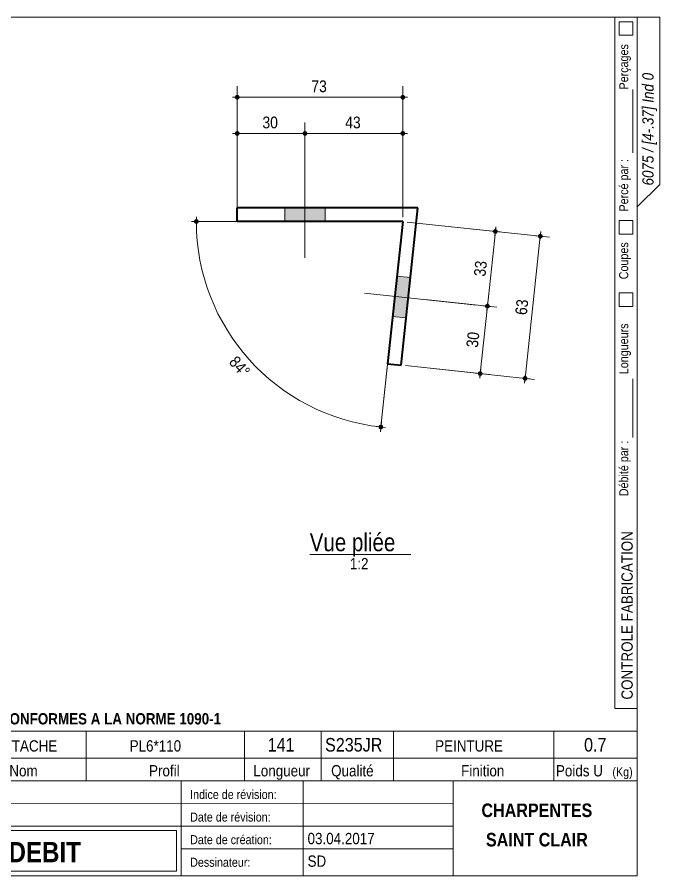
# Model space of a CAD drawing. Header units: millimetres. Extents: x 2 to 287, y 5 to 195.
# Drawn here: x 144.7 to 287, y 5 to 195 of the extents above; entities that cross this region are included whole.
import ezdxf

# ---------------------------------------------------------------- set-up
doc = ezdxf.new("R2010")
doc.units = ezdxf.units.MM
for name, color, linetype, lineweight in [('Autre type objet', 1, 'Continuous', 0), ('Boulon', 7, 'Continuous', 0), ('Cotation', 7, 'Continuous', 0), ('Feuille dessin', 5, 'Continuous', 0), ('Piece', 2, 'Continuous', 0)]:
    doc.layers.add(name, color=color, linetype=linetype, lineweight=lineweight)
doc.styles.add('ARIAL', font='ARIAL.TTF')
doc.styles.add('ARIAL_BOLD', font='ARIALBD.TTF')
doc.styles.add('ARIAL_ITALIC', font='ARIALI.TTF')
doc.styles.add('COMIC_SANS_MS', font='COMIC.TTF')

# ---------------------------------------------------------------- blocks, each defined once
blk = doc.blocks.new('*A4')
at = {"layer": 'Boulon'}
blk.add_hatch(color=256, dxfattribs=at).paths.add_polyline_path([(228.8, 137.71), (231.78, 137.39), (230.83, 128.44), (227.84, 128.76)], flags=17)
blk.add_hatch(color=256, dxfattribs=at).paths.add_polyline_path([(228.8, 137.71), (231.78, 137.39), (230.83, 128.44), (227.84, 128.76)], flags=17)
at = {"layer": 'Boulon', "linetype": 'Continuous', "lineweight": 0}
for p, q in [((231.78, 137.39), (228.8, 137.71)), ((231.78, 137.39), (228.8, 137.71)), ((221.58, 133.96), (246.44, 131.3)), ((221.58, 133.96), (246.44, 131.3)), ((230.83, 128.44), (227.84, 128.76)), ((230.83, 128.44), (227.84, 128.76))]:
    blk.add_line(p, q, dxfattribs=at)
blk = doc.blocks.new('*A5')
at = {"layer": 'Boulon'}
blk.add_hatch(color=256, dxfattribs=at).paths.add_polyline_path([(203.93, 149.78), (203.93, 152.78), (212.93, 152.78), (212.93, 149.78)], flags=17)
blk.add_hatch(color=256, dxfattribs=at).paths.add_polyline_path([(203.93, 149.78), (203.93, 152.78), (212.93, 152.78), (212.93, 149.78)], flags=17)
at = {"layer": 'Boulon', "linetype": 'Continuous', "lineweight": 0}
for p, q in [((208.43, 141.78), (208.43, 169.28)), ((208.43, 141.78), (208.43, 169.28)), ((203.93, 152.78), (203.93, 149.78)), ((203.93, 152.78), (203.93, 149.78)), ((212.93, 152.78), (212.93, 149.78)), ((212.93, 152.78), (212.93, 149.78))]:
    blk.add_line(p, q, dxfattribs=at)
blk = doc.blocks.new('*A6')
at = {"layer": 'Piece', "color": 2, "linetype": 'Continuous', "lineweight": 40}
for p, q in [((233.425873, 152.779749), (193.42621, 152.779749)), ((193.42621, 149.779749), (193.42621, 152.779749)), ((229.709372, 118.004375), (233.425873, 152.779749)), ((230.088174, 149.779749), (193.42621, 149.779749)), ((230.088174, 149.779749), (226.726359, 118.323174)), ((226.726359, 118.323174), (229.709372, 118.004375))]:
    blk.add_line(p, q, dxfattribs=at)
blk = doc.blocks.new('*A12')
at = {"layer": 'Feuille dessin', "linetype": 'Continuous', "lineweight": 0}
for p, q in [((282, 195), (5, 195)), ((5, 195), (5, 5)), ((282, 5), (282, 195)), ((5, 5), (282, 5))]:
    blk.add_line(p, q, dxfattribs=at)
at = {"layer": 'Feuille dessin', "style": 'ARIAL', "width": 0.85}
blk.add_text('Tekla Structures', height=2, rotation=90, dxfattribs=at).set_placement((4.5, 5.5))
blk = doc.blocks.new('*A14')
at = {"layer": 'Autre type objet', "linetype": 'Continuous', "lineweight": 0}
for p, q in [((277, 42), (277, 195)), ((277, 195), (287, 195)), ((278, 194), (278, 191)), ((281, 194), (278, 194)), ((281, 191), (281, 194)), ((282, 42), (282, 195)), ((287, 195), (287, 158)), ((278, 191), (281, 191)), ((281, 165), (281, 179)), ((287, 158), (282, 153)), ((278, 150), (278, 147)), ((281, 150), (278, 150)), ((281, 147), (281, 150)), ((278, 147), (281, 147)), ((278, 134), (278, 131)), ((281, 134), (278, 134)), ((281, 131), (281, 134)), ((278, 131), (281, 131)), ((281, 102), (281, 115)), ((277, 42), (282, 42))]:
    blk.add_line(p, q, dxfattribs=at)
at = {"layer": 'Autre type objet', "width": 0.85}
for s, height, style, p in [('Perçages', 2, 'ARIAL', (280, 179)), ('6075 / [4-.37] Ind 0', 2.5, 'ARIAL_ITALIC', (285.619109, 157.760245)), ('Percé par :', 2, 'ARIAL', (280, 152)), ('Coupes', 2, 'ARIAL', (280, 137)), ('Longueurs', 2, 'ARIAL', (280, 116)), ('Débité par :', 2, 'ARIAL', (280, 89)), ('CONTROLE FABRICATION', 2.5, 'ARIAL', (281, 44))]:
    blk.add_text(s, height=height, rotation=90, dxfattribs=dict(at, style=style)).set_placement(p)
blk = doc.blocks.new('*A15')
at = {"layer": 'Autre type objet', "linetype": 'Continuous', "lineweight": 0}
for p, q in [((92, 37), (282, 37)), ((92, 37), (92, 31)), ((92.51953, 36.5), (113.5, 36.5)), ((92.51953, 31.394341), (92.51953, 36.5)), ((113.5, 36.5), (113.5, 31.394341)), ((114.5, 31), (114.5, 37)), ((134.5, 31), (134.5, 37)), ((160, 31), (160, 37)), ((195, 31), (195, 37)), ((212, 31), (212, 37)), ((228, 31), (228, 37)), ((263.5, 31), (263.5, 37)), ((282, 31), (282, 37)), ((92, 31), (282, 31)), ((92, 31), (92, 5)), ((113.5, 31.394341), (92.51953, 31.394341)), ((114.5, 16), (114.5, 31)), ((134.5, 26), (134.5, 31)), ((160, 26), (160, 31)), ((195, 26), (195, 31)), ((212, 26), (212, 31)), ((228, 26), (228, 31)), ((263.5, 26), (263.5, 31)), ((282, 5), (282, 31)), ((92, 26), (282, 26)), ((181, 26), (181, 5)), ((208, 26), (208, 5)), ((241.262466, 5), (241.262466, 26)), ((92, 21), (241.327069, 20.935451)), ((92, 16), (181, 16)), ((181, 16), (241.297815, 16.021151)), ((93, 15), (180, 15)), ((93, 6), (93, 15)), ((180, 15), (180, 6)), ((181, 11), (241.217807, 10.969512)), ((180, 6), (93, 6)), ((92, 5), (282, 5))]:
    blk.add_line(p, q, dxfattribs=at)
at = {"layer": 'Autre type objet', "width": 0.85}
for s, height, style, p in [('TOLERANCES ESSENTIELLES CONFORMES A LA NORME 1090-1', 2.5, 'ARIAL_BOLD', (96.5, 38.5)), ('4-37', 3, 'ARIAL_BOLD', (98.285724, 32.540141)), ('2', 3, 'ARIAL', (120.389893, 32.5)), ('ATTACHE', 2.5, 'ARIAL', (139.718018, 32.5)), ('PL6*110', 2.5, 'ARIAL', (169.61084, 32.5)), ('141', 3, 'ARIAL', (200.165771, 32.5)), ('S235JR', 3, 'ARIAL', (212.880127, 32.5)), ('PEINTURE', 2.5, 'ARIAL', (237.24646, 32.5)), ('0.7', 3, 'ARIAL', (270.222412, 32.5)), ('Repère', 2.5, 'ARIAL', (96.112978, 27)), ('Qté', 2.5, 'ARIAL', (119, 27)), ('Nom', 2.5, 'ARIAL', (142.961426, 27)), ('Profil', 2.5, 'ARIAL', (173.903564, 27)), ('Longueur', 2.5, 'ARIAL', (197, 27)), ('Qualité', 2.5, 'ARIAL', (214.218018, 27)), ('Finition', 2.5, 'ARIAL', (243, 27)), ('Poids U', 2.5, 'ARIAL', (264, 27)), ('(Kg)', 2, 'ARIAL', (276.5, 27)), ('6075', 3.5, 'ARIAL', (115.5, 22)), ('N° Affaire:', 2, 'ARIAL', (93.640566, 22)), ('Indice de révision:', 2, 'ARIAL', (183, 22)), ('CHARPENTES', 3, 'ARIAL_BOLD', (247.5, 18)), ('Nom Affaire:', 2, 'ARIAL', (93.640566, 17.5)), ('GHD Bât N', 3.5, 'ARIAL', (115.5, 17)), ('Date de révision:', 2, 'ARIAL', (183, 17)), ('Date de création:', 2, 'ARIAL', (183, 12)), ('03.04.2017', 2.5, 'ARIAL', (209, 12)), ('SAINT CLAIR', 3, 'ARIAL_BOLD', (248.5, 11.5)), ('CROQUIS   DE  DEBIT', 4.5, 'ARIAL_BOLD', (103, 8)), ('SD', 2.5, 'ARIAL', (209, 7)), ('Dessinateur:', 2, 'ARIAL', (183, 7))]:
    blk.add_text(s, height=height, dxfattribs=dict(at, style=style)).set_placement(p)
blk = doc.blocks.new('*A29')
at = {"layer": 'Cotation'}
for points in [[(184.34, 149.26), (184.32, 149.26), (184.29, 149.27), (184.27, 149.27), (184.24, 149.28), (184.22, 149.28), (184.19, 149.29), (184.17, 149.3), (184.15, 149.31), (184.12, 149.32), (184.1, 149.33), (184.08, 149.35), (184.06, 149.36), (184.04, 149.38), (184.02, 149.39), (184, 149.41), (183.98, 149.43), (183.97, 149.45), (183.95, 149.47), (183.94, 149.49), (183.92, 149.51), (183.91, 149.53), (183.9, 149.56), (183.89, 149.58), (183.88, 149.6), (183.87, 149.63), (183.86, 149.65), (183.86, 149.68), (183.85, 149.7), (183.85, 149.73), (183.85, 149.75), (183.85, 149.78), (183.85, 149.81), (183.85, 149.83), (183.85, 149.86), (183.86, 149.88), (183.86, 149.91), (183.87, 149.93), (183.88, 149.95), (183.89, 149.98), (183.9, 150), (183.91, 150.02), (183.92, 150.05), (183.94, 150.07), (183.95, 150.09), (183.97, 150.11), (183.98, 150.13), (184, 150.15), (184.02, 150.17), (184.04, 150.18), (184.06, 150.2), (184.08, 150.21), (184.1, 150.23), (184.12, 150.24), (184.15, 150.25), (184.17, 150.26), (184.19, 150.27), (184.22, 150.28), (184.24, 150.28), (184.27, 150.29), (184.29, 150.29), (184.32, 150.3), (184.34, 150.3), (184.37, 150.3), (184.39, 150.3), (184.42, 150.3), (184.44, 150.29), (184.47, 150.29), (184.49, 150.28), (184.52, 150.28), (184.54, 150.27), (184.57, 150.26), (184.59, 150.25), (184.61, 150.24), (184.64, 150.23), (184.66, 150.21), (184.68, 150.2), (184.7, 150.18), (184.72, 150.17), (184.74, 150.15), (184.75, 150.13), (184.77, 150.11), (184.79, 150.09), (184.8, 150.07), (184.81, 150.05), (184.83, 150.02), (184.84, 150), (184.85, 149.98), (184.86, 149.95), (184.87, 149.93), (184.87, 149.91), (184.88, 149.88), (184.88, 149.86), (184.89, 149.83), (184.89, 149.81), (184.89, 149.78), (184.89, 149.75), (184.89, 149.73), (184.88, 149.7), (184.88, 149.68), (184.87, 149.65), (184.87, 149.63), (184.86, 149.6), (184.85, 149.58), (184.84, 149.56), (184.83, 149.53), (184.81, 149.51), (184.8, 149.49), (184.79, 149.47), (184.77, 149.45), (184.75, 149.43), (184.74, 149.41), (184.72, 149.39), (184.7, 149.38), (184.68, 149.36), (184.66, 149.35), (184.64, 149.33), (184.61, 149.32), (184.59, 149.31), (184.57, 149.3), (184.54, 149.29), (184.52, 149.28), (184.49, 149.28), (184.47, 149.27), (184.44, 149.27), (184.42, 149.26), (184.39, 149.26), (184.37, 149.26)], [(225.2, 103.8), (225.18, 103.8), (225.15, 103.8), (225.13, 103.81), (225.1, 103.81), (225.08, 103.82), (225.05, 103.83), (225.03, 103.84), (225.01, 103.85), (224.98, 103.86), (224.96, 103.87), (224.94, 103.89), (224.92, 103.9), (224.9, 103.92), (224.88, 103.93), (224.86, 103.95), (224.84, 103.97), (224.83, 103.99), (224.81, 104.01), (224.8, 104.03), (224.78, 104.05), (224.77, 104.07), (224.76, 104.1), (224.75, 104.12), (224.74, 104.14), (224.73, 104.17), (224.73, 104.19), (224.72, 104.22), (224.72, 104.24), (224.71, 104.27), (224.71, 104.29), (224.71, 104.32), (224.71, 104.34), (224.71, 104.37), (224.72, 104.4), (224.72, 104.42), (224.73, 104.45), (224.73, 104.47), (224.74, 104.49), (224.75, 104.52), (224.76, 104.54), (224.77, 104.56), (224.78, 104.59), (224.8, 104.61), (224.81, 104.63), (224.83, 104.65), (224.84, 104.67), (224.86, 104.69), (224.88, 104.7), (224.9, 104.72), (224.92, 104.74), (224.94, 104.75), (224.96, 104.77), (224.98, 104.78), (225.01, 104.79), (225.03, 104.8), (225.05, 104.81), (225.08, 104.82), (225.1, 104.82), (225.13, 104.83), (225.15, 104.83), (225.18, 104.84), (225.2, 104.84), (225.23, 104.84), (225.26, 104.84), (225.28, 104.84), (225.31, 104.83), (225.33, 104.83), (225.36, 104.82), (225.38, 104.82), (225.4, 104.81), (225.43, 104.8), (225.45, 104.79), (225.47, 104.78), (225.5, 104.77), (225.52, 104.75), (225.54, 104.74), (225.56, 104.72), (225.58, 104.7), (225.6, 104.69), (225.62, 104.67), (225.63, 104.65), (225.65, 104.63), (225.66, 104.61), (225.68, 104.59), (225.69, 104.56), (225.7, 104.54), (225.71, 104.52), (225.72, 104.49), (225.73, 104.47), (225.73, 104.45), (225.74, 104.42), (225.74, 104.4), (225.75, 104.37), (225.75, 104.34), (225.75, 104.32), (225.75, 104.29), (225.75, 104.27), (225.74, 104.24), (225.74, 104.22), (225.73, 104.19), (225.73, 104.17), (225.72, 104.14), (225.71, 104.12), (225.7, 104.1), (225.69, 104.07), (225.68, 104.05), (225.66, 104.03), (225.65, 104.01), (225.63, 103.99), (225.62, 103.97), (225.6, 103.95), (225.58, 103.93), (225.56, 103.92), (225.54, 103.9), (225.52, 103.89), (225.5, 103.87), (225.47, 103.86), (225.45, 103.85), (225.43, 103.84), (225.4, 103.83), (225.38, 103.82), (225.36, 103.81), (225.33, 103.81), (225.31, 103.8), (225.28, 103.8), (225.26, 103.8), (225.23, 103.8)]]:
    blk.add_hatch(color=256, dxfattribs=at).paths.add_polyline_path(points, flags=17)
at = {"layer": 'Cotation', "linetype": 'Continuous', "lineweight": 0}
for p, q in [((184.37, 150.82), (184.37, 148.74)), ((183.33, 149.78), (185.41, 149.78)), ((184.37, 149.78), (230.09, 149.78)), ((225.23, 104.32), (230.09, 149.78)), ((229.98, 148.79), (225.23, 104.32)), ((225.12, 103.28), (225.34, 105.35)), ((224.2, 104.43), (226.26, 104.21))]:
    blk.add_line(p, q, dxfattribs=at)
blk.add_arc((230.09, 149.78), 45.72, 180, 263.8999, dxfattribs=at)
at = {"layer": 'Cotation'}
for p in [(184.37, 149.78), (225.23, 104.32)]:
    blk.add_point(p, dxfattribs=at)
at = {"layer": 'Cotation', "style": 'ARIAL', "width": 0.85}
blk.add_text('84°', height=2.6, rotation=-48.0482, dxfattribs=at).set_placement((191.43, 118.56))
blk = doc.blocks.new('*A30')
at = {"layer": 'Cotation'}
for points in [[(260.5, 146.01), (260.48, 146.01), (260.45, 146.01), (260.43, 146.02), (260.4, 146.02), (260.38, 146.03), (260.35, 146.04), (260.33, 146.05), (260.31, 146.06), (260.28, 146.07), (260.26, 146.08), (260.24, 146.09), (260.22, 146.11), (260.2, 146.12), (260.18, 146.14), (260.16, 146.16), (260.14, 146.18), (260.13, 146.2), (260.11, 146.22), (260.1, 146.24), (260.08, 146.26), (260.07, 146.28), (260.06, 146.3), (260.05, 146.33), (260.04, 146.35), (260.03, 146.38), (260.02, 146.4), (260.02, 146.43), (260.01, 146.45), (260.01, 146.48), (260.01, 146.5), (260.01, 146.53), (260.01, 146.55), (260.01, 146.58), (260.01, 146.6), (260.02, 146.63), (260.02, 146.65), (260.03, 146.68), (260.04, 146.7), (260.05, 146.73), (260.06, 146.75), (260.07, 146.77), (260.08, 146.79), (260.1, 146.82), (260.11, 146.84), (260.13, 146.86), (260.14, 146.88), (260.16, 146.89), (260.18, 146.91), (260.2, 146.93), (260.22, 146.94), (260.24, 146.96), (260.26, 146.97), (260.28, 146.99), (260.31, 147), (260.33, 147.01), (260.35, 147.02), (260.38, 147.02), (260.4, 147.03), (260.43, 147.04), (260.45, 147.04), (260.48, 147.04), (260.5, 147.05), (260.53, 147.05), (260.55, 147.05), (260.58, 147.04), (260.6, 147.04), (260.63, 147.04), (260.65, 147.03), (260.68, 147.02), (260.7, 147.02), (260.73, 147.01), (260.75, 147), (260.77, 146.99), (260.8, 146.97), (260.82, 146.96), (260.84, 146.94), (260.86, 146.93), (260.88, 146.91), (260.9, 146.89), (260.91, 146.88), (260.93, 146.86), (260.95, 146.84), (260.96, 146.82), (260.97, 146.79), (260.99, 146.77), (261, 146.75), (261.01, 146.73), (261.02, 146.7), (261.03, 146.68), (261.03, 146.65), (261.04, 146.63), (261.04, 146.6), (261.05, 146.58), (261.05, 146.55), (261.05, 146.53), (261.05, 146.5), (261.05, 146.48), (261.04, 146.45), (261.04, 146.43), (261.03, 146.4), (261.03, 146.38), (261.02, 146.35), (261.01, 146.33), (261, 146.3), (260.99, 146.28), (260.97, 146.26), (260.96, 146.24), (260.95, 146.22), (260.93, 146.2), (260.91, 146.18), (260.9, 146.16), (260.88, 146.14), (260.86, 146.12), (260.84, 146.11), (260.82, 146.09), (260.8, 146.08), (260.77, 146.07), (260.75, 146.06), (260.73, 146.05), (260.7, 146.04), (260.68, 146.03), (260.65, 146.02), (260.63, 146.02), (260.6, 146.01), (260.58, 146.01), (260.55, 146.01), (260.53, 146.01)], [(257.14, 114.55), (257.12, 114.55), (257.09, 114.56), (257.07, 114.56), (257.04, 114.57), (257.02, 114.57), (256.99, 114.58), (256.97, 114.59), (256.94, 114.6), (256.92, 114.61), (256.9, 114.62), (256.88, 114.64), (256.86, 114.65), (256.84, 114.67), (256.82, 114.68), (256.8, 114.7), (256.78, 114.72), (256.76, 114.74), (256.75, 114.76), (256.73, 114.78), (256.72, 114.8), (256.71, 114.82), (256.7, 114.85), (256.69, 114.87), (256.68, 114.89), (256.67, 114.92), (256.66, 114.94), (256.66, 114.97), (256.65, 114.99), (256.65, 115.02), (256.65, 115.04), (256.65, 115.07), (256.65, 115.1), (256.65, 115.12), (256.65, 115.15), (256.66, 115.17), (256.66, 115.2), (256.67, 115.22), (256.68, 115.25), (256.69, 115.27), (256.7, 115.29), (256.71, 115.32), (256.72, 115.34), (256.73, 115.36), (256.75, 115.38), (256.76, 115.4), (256.78, 115.42), (256.8, 115.44), (256.82, 115.46), (256.84, 115.47), (256.86, 115.49), (256.88, 115.5), (256.9, 115.52), (256.92, 115.53), (256.94, 115.54), (256.97, 115.55), (256.99, 115.56), (257.02, 115.57), (257.04, 115.57), (257.07, 115.58), (257.09, 115.58), (257.12, 115.59), (257.14, 115.59), (257.17, 115.59), (257.19, 115.59), (257.22, 115.59), (257.24, 115.58), (257.27, 115.58), (257.29, 115.57), (257.32, 115.57), (257.34, 115.56), (257.37, 115.55), (257.39, 115.54), (257.41, 115.53), (257.43, 115.52), (257.46, 115.5), (257.48, 115.49), (257.5, 115.47), (257.52, 115.46), (257.53, 115.44), (257.55, 115.42), (257.57, 115.4), (257.58, 115.38), (257.6, 115.36), (257.61, 115.34), (257.63, 115.32), (257.64, 115.29), (257.65, 115.27), (257.66, 115.25), (257.66, 115.22), (257.67, 115.2), (257.68, 115.17), (257.68, 115.15), (257.68, 115.12), (257.69, 115.1), (257.69, 115.07), (257.69, 115.04), (257.68, 115.02), (257.68, 114.99), (257.68, 114.97), (257.67, 114.94), (257.66, 114.92), (257.66, 114.89), (257.65, 114.87), (257.64, 114.85), (257.63, 114.82), (257.61, 114.8), (257.6, 114.78), (257.58, 114.76), (257.57, 114.74), (257.55, 114.72), (257.53, 114.7), (257.52, 114.68), (257.5, 114.67), (257.48, 114.65), (257.46, 114.64), (257.43, 114.62), (257.41, 114.61), (257.39, 114.6), (257.37, 114.59), (257.34, 114.58), (257.32, 114.57), (257.29, 114.57), (257.27, 114.56), (257.24, 114.56), (257.22, 114.55), (257.19, 114.55), (257.17, 114.55)]]:
    blk.add_hatch(color=256, dxfattribs=at).paths.add_polyline_path(points, flags=17)
at = {"layer": 'Cotation', "linetype": 'Continuous', "lineweight": 0}
for p, q in [((231.08, 149.67), (262.6, 146.31)), ((257.17, 115.07), (260.53, 146.53)), ((259.49, 146.64), (261.56, 146.42)), ((260.64, 147.56), (260.42, 145.49)), ((260.53, 146.53), (260.64, 147.56)), ((230.7, 117.9), (259.24, 114.85)), ((257.28, 116.1), (257.06, 114.04)), ((256.13, 115.18), (258.2, 114.96)), ((257.17, 115.07), (257.06, 114.04))]:
    blk.add_line(p, q, dxfattribs=at)
at = {"layer": 'Cotation'}
for p in [(260.53, 146.53), (257.17, 115.07)]:
    blk.add_point(p, dxfattribs=at)
at = {"layer": 'Cotation', "style": 'ARIAL', "width": 0.85}
blk.add_text('63', height=2.6, rotation=83.8982, dxfattribs=at).set_placement((257.53, 129))
blk = doc.blocks.new('*A31')
at = {"layer": 'Cotation'}
for points in [[(248.79, 130.53), (248.77, 130.53), (248.74, 130.53), (248.72, 130.54), (248.69, 130.54), (248.67, 130.55), (248.64, 130.56), (248.62, 130.57), (248.6, 130.58), (248.57, 130.59), (248.55, 130.6), (248.53, 130.62), (248.51, 130.63), (248.49, 130.65), (248.47, 130.66), (248.45, 130.68), (248.43, 130.7), (248.42, 130.72), (248.4, 130.74), (248.39, 130.76), (248.37, 130.78), (248.36, 130.8), (248.35, 130.83), (248.34, 130.85), (248.33, 130.87), (248.32, 130.9), (248.31, 130.92), (248.31, 130.95), (248.3, 130.97), (248.3, 131), (248.3, 131.02), (248.3, 131.05), (248.3, 131.07), (248.3, 131.1), (248.3, 131.12), (248.31, 131.15), (248.31, 131.17), (248.32, 131.2), (248.33, 131.22), (248.34, 131.25), (248.35, 131.27), (248.36, 131.29), (248.37, 131.32), (248.39, 131.34), (248.4, 131.36), (248.42, 131.38), (248.43, 131.4), (248.45, 131.42), (248.47, 131.43), (248.49, 131.45), (248.51, 131.47), (248.53, 131.48), (248.55, 131.49), (248.57, 131.51), (248.6, 131.52), (248.62, 131.53), (248.64, 131.54), (248.67, 131.55), (248.69, 131.55), (248.72, 131.56), (248.74, 131.56), (248.77, 131.57), (248.79, 131.57), (248.82, 131.57), (248.84, 131.57), (248.87, 131.57), (248.89, 131.56), (248.92, 131.56), (248.94, 131.55), (248.97, 131.55), (248.99, 131.54), (249.02, 131.53), (249.04, 131.52), (249.06, 131.51), (249.08, 131.49), (249.11, 131.48), (249.13, 131.47), (249.15, 131.45), (249.17, 131.43), (249.19, 131.42), (249.2, 131.4), (249.22, 131.38), (249.24, 131.36), (249.25, 131.34), (249.26, 131.32), (249.28, 131.29), (249.29, 131.27), (249.3, 131.25), (249.31, 131.22), (249.32, 131.2), (249.32, 131.17), (249.33, 131.15), (249.33, 131.12), (249.33, 131.1), (249.34, 131.07), (249.34, 131.05), (249.34, 131.02), (249.33, 131), (249.33, 130.97), (249.33, 130.95), (249.32, 130.92), (249.32, 130.9), (249.31, 130.87), (249.3, 130.85), (249.29, 130.83), (249.28, 130.8), (249.26, 130.78), (249.25, 130.76), (249.24, 130.74), (249.22, 130.72), (249.2, 130.7), (249.19, 130.68), (249.17, 130.66), (249.15, 130.65), (249.13, 130.63), (249.11, 130.62), (249.08, 130.6), (249.06, 130.59), (249.04, 130.58), (249.02, 130.57), (248.99, 130.56), (248.97, 130.55), (248.94, 130.54), (248.92, 130.54), (248.89, 130.53), (248.87, 130.53), (248.84, 130.53), (248.82, 130.53)], [(247.2, 115.61), (247.17, 115.62), (247.15, 115.62), (247.12, 115.62), (247.1, 115.63), (247.07, 115.64), (247.05, 115.64), (247.02, 115.65), (247, 115.66), (246.98, 115.67), (246.96, 115.69), (246.93, 115.7), (246.91, 115.71), (246.89, 115.73), (246.87, 115.75), (246.86, 115.76), (246.84, 115.78), (246.82, 115.8), (246.81, 115.82), (246.79, 115.84), (246.78, 115.87), (246.76, 115.89), (246.75, 115.91), (246.74, 115.93), (246.73, 115.96), (246.73, 115.98), (246.72, 116.01), (246.71, 116.03), (246.71, 116.06), (246.71, 116.08), (246.7, 116.11), (246.7, 116.13), (246.7, 116.16), (246.71, 116.18), (246.71, 116.21), (246.71, 116.23), (246.72, 116.26), (246.73, 116.28), (246.73, 116.31), (246.74, 116.33), (246.75, 116.35), (246.76, 116.38), (246.78, 116.4), (246.79, 116.42), (246.81, 116.44), (246.82, 116.46), (246.84, 116.48), (246.86, 116.5), (246.87, 116.52), (246.89, 116.53), (246.91, 116.55), (246.93, 116.56), (246.96, 116.58), (246.98, 116.59), (247, 116.6), (247.02, 116.61), (247.05, 116.62), (247.07, 116.63), (247.1, 116.64), (247.12, 116.64), (247.15, 116.65), (247.17, 116.65), (247.2, 116.65), (247.22, 116.65), (247.25, 116.65), (247.27, 116.65), (247.3, 116.65), (247.32, 116.64), (247.35, 116.64), (247.37, 116.63), (247.4, 116.62), (247.42, 116.61), (247.45, 116.6), (247.47, 116.59), (247.49, 116.58), (247.51, 116.56), (247.53, 116.55), (247.55, 116.53), (247.57, 116.52), (247.59, 116.5), (247.61, 116.48), (247.63, 116.46), (247.64, 116.44), (247.66, 116.42), (247.67, 116.4), (247.68, 116.38), (247.69, 116.35), (247.7, 116.33), (247.71, 116.31), (247.72, 116.28), (247.73, 116.26), (247.73, 116.23), (247.74, 116.21), (247.74, 116.18), (247.74, 116.16), (247.74, 116.13), (247.74, 116.11), (247.74, 116.08), (247.74, 116.06), (247.73, 116.03), (247.73, 116.01), (247.72, 115.98), (247.71, 115.96), (247.7, 115.93), (247.69, 115.91), (247.68, 115.89), (247.67, 115.87), (247.66, 115.84), (247.64, 115.82), (247.63, 115.8), (247.61, 115.78), (247.59, 115.76), (247.57, 115.75), (247.55, 115.73), (247.53, 115.71), (247.51, 115.7), (247.49, 115.69), (247.47, 115.67), (247.45, 115.66), (247.42, 115.65), (247.4, 115.64), (247.37, 115.64), (247.35, 115.63), (247.32, 115.62), (247.3, 115.62), (247.27, 115.62), (247.25, 115.61), (247.22, 115.61)]]:
    blk.add_hatch(color=256, dxfattribs=at).paths.add_polyline_path(points, flags=17)
at = {"layer": 'Cotation', "linetype": 'Continuous', "lineweight": 0}
for p, q in [((235.01, 132.52), (250.89, 130.83)), ((247.78, 131.16), (249.85, 130.94)), ((248.93, 132.08), (248.71, 130.01)), ((248.82, 131.05), (248.93, 132.08)), ((247.22, 116.13), (248.82, 131.05)), ((230.7, 117.9), (249.29, 115.91)), ((246.19, 116.24), (248.26, 116.02)), ((247.33, 117.17), (247.11, 115.1)), ((247.22, 116.13), (247.11, 115.1))]:
    blk.add_line(p, q, dxfattribs=at)
at = {"layer": 'Cotation'}
for p in [(248.82, 131.05), (247.22, 116.13)]:
    blk.add_point(p, dxfattribs=at)
at = {"layer": 'Cotation', "style": 'ARIAL', "width": 0.85}
blk.add_text('30', height=2.6, rotation=83.8982, dxfattribs=at).set_placement((246.7, 121.79))
blk = doc.blocks.new('*A32')
at = {"layer": 'Cotation'}
for points in [[(250.56, 147.07), (250.53, 147.07), (250.51, 147.07), (250.48, 147.08), (250.46, 147.08), (250.43, 147.09), (250.41, 147.1), (250.39, 147.11), (250.36, 147.12), (250.34, 147.13), (250.32, 147.14), (250.3, 147.16), (250.28, 147.17), (250.26, 147.19), (250.24, 147.2), (250.22, 147.22), (250.2, 147.24), (250.18, 147.26), (250.17, 147.28), (250.15, 147.3), (250.14, 147.32), (250.13, 147.34), (250.12, 147.37), (250.1, 147.39), (250.1, 147.41), (250.09, 147.44), (250.08, 147.46), (250.08, 147.49), (250.07, 147.51), (250.07, 147.54), (250.07, 147.56), (250.07, 147.59), (250.07, 147.61), (250.07, 147.64), (250.07, 147.67), (250.08, 147.69), (250.08, 147.72), (250.09, 147.74), (250.1, 147.76), (250.1, 147.79), (250.12, 147.81), (250.13, 147.83), (250.14, 147.86), (250.15, 147.88), (250.17, 147.9), (250.18, 147.92), (250.2, 147.94), (250.22, 147.96), (250.24, 147.97), (250.26, 147.99), (250.28, 148.01), (250.3, 148.02), (250.32, 148.04), (250.34, 148.05), (250.36, 148.06), (250.39, 148.07), (250.41, 148.08), (250.43, 148.09), (250.46, 148.09), (250.48, 148.1), (250.51, 148.1), (250.53, 148.11), (250.56, 148.11), (250.59, 148.11), (250.61, 148.11), (250.64, 148.11), (250.66, 148.1), (250.69, 148.1), (250.71, 148.09), (250.74, 148.09), (250.76, 148.08), (250.78, 148.07), (250.81, 148.06), (250.83, 148.05), (250.85, 148.04), (250.87, 148.02), (250.89, 148.01), (250.92, 147.99), (250.93, 147.97), (250.95, 147.96), (250.97, 147.94), (250.99, 147.92), (251, 147.9), (251.02, 147.88), (251.03, 147.86), (251.04, 147.83), (251.06, 147.81), (251.07, 147.79), (251.07, 147.76), (251.08, 147.74), (251.09, 147.72), (251.1, 147.69), (251.1, 147.67), (251.1, 147.64), (251.1, 147.61), (251.11, 147.59), (251.1, 147.56), (251.1, 147.54), (251.1, 147.51), (251.1, 147.49), (251.09, 147.46), (251.08, 147.44), (251.07, 147.41), (251.07, 147.39), (251.06, 147.37), (251.04, 147.34), (251.03, 147.32), (251.02, 147.3), (251, 147.28), (250.99, 147.26), (250.97, 147.24), (250.95, 147.22), (250.93, 147.2), (250.92, 147.19), (250.89, 147.17), (250.87, 147.16), (250.85, 147.14), (250.83, 147.13), (250.81, 147.12), (250.78, 147.11), (250.76, 147.1), (250.74, 147.09), (250.71, 147.08), (250.69, 147.08), (250.66, 147.07), (250.64, 147.07), (250.61, 147.07), (250.59, 147.07)], [(248.79, 130.53), (248.77, 130.53), (248.74, 130.53), (248.72, 130.54), (248.69, 130.54), (248.67, 130.55), (248.64, 130.56), (248.62, 130.57), (248.6, 130.58), (248.57, 130.59), (248.55, 130.6), (248.53, 130.62), (248.51, 130.63), (248.49, 130.65), (248.47, 130.66), (248.45, 130.68), (248.43, 130.7), (248.42, 130.72), (248.4, 130.74), (248.39, 130.76), (248.37, 130.78), (248.36, 130.8), (248.35, 130.83), (248.34, 130.85), (248.33, 130.87), (248.32, 130.9), (248.31, 130.92), (248.31, 130.95), (248.3, 130.97), (248.3, 131), (248.3, 131.02), (248.3, 131.05), (248.3, 131.07), (248.3, 131.1), (248.3, 131.12), (248.31, 131.15), (248.31, 131.17), (248.32, 131.2), (248.33, 131.22), (248.34, 131.25), (248.35, 131.27), (248.36, 131.29), (248.37, 131.32), (248.39, 131.34), (248.4, 131.36), (248.42, 131.38), (248.43, 131.4), (248.45, 131.42), (248.47, 131.43), (248.49, 131.45), (248.51, 131.47), (248.53, 131.48), (248.55, 131.49), (248.57, 131.51), (248.6, 131.52), (248.62, 131.53), (248.64, 131.54), (248.67, 131.55), (248.69, 131.55), (248.72, 131.56), (248.74, 131.56), (248.77, 131.57), (248.79, 131.57), (248.82, 131.57), (248.84, 131.57), (248.87, 131.57), (248.89, 131.56), (248.92, 131.56), (248.94, 131.55), (248.97, 131.55), (248.99, 131.54), (249.02, 131.53), (249.04, 131.52), (249.06, 131.51), (249.08, 131.49), (249.11, 131.48), (249.13, 131.47), (249.15, 131.45), (249.17, 131.43), (249.19, 131.42), (249.2, 131.4), (249.22, 131.38), (249.24, 131.36), (249.25, 131.34), (249.26, 131.32), (249.28, 131.29), (249.29, 131.27), (249.3, 131.25), (249.31, 131.22), (249.32, 131.2), (249.32, 131.17), (249.33, 131.15), (249.33, 131.12), (249.33, 131.1), (249.34, 131.07), (249.34, 131.05), (249.34, 131.02), (249.33, 131), (249.33, 130.97), (249.33, 130.95), (249.32, 130.92), (249.32, 130.9), (249.31, 130.87), (249.3, 130.85), (249.29, 130.83), (249.28, 130.8), (249.26, 130.78), (249.25, 130.76), (249.24, 130.74), (249.22, 130.72), (249.2, 130.7), (249.19, 130.68), (249.17, 130.66), (249.15, 130.65), (249.13, 130.63), (249.11, 130.62), (249.08, 130.6), (249.06, 130.59), (249.04, 130.58), (249.02, 130.57), (248.99, 130.56), (248.97, 130.55), (248.94, 130.54), (248.92, 130.54), (248.89, 130.53), (248.87, 130.53), (248.84, 130.53), (248.82, 130.53)]]:
    blk.add_hatch(color=256, dxfattribs=at).paths.add_polyline_path(points, flags=17)
at = {"layer": 'Cotation', "linetype": 'Continuous', "lineweight": 0}
for p, q in [((231.08, 149.67), (252.65, 147.37)), ((250.7, 148.62), (250.47, 146.56)), ((250.59, 147.59), (250.7, 148.62)), ((248.82, 131.05), (250.59, 147.59)), ((249.55, 147.7), (251.62, 147.48)), ((235.01, 132.52), (250.89, 130.83)), ((247.78, 131.16), (249.85, 130.94)), ((248.93, 132.08), (248.71, 130.01)), ((248.82, 131.05), (248.71, 130.01))]:
    blk.add_line(p, q, dxfattribs=at)
at = {"layer": 'Cotation'}
for p in [(250.59, 147.59), (248.82, 131.05)]:
    blk.add_point(p, dxfattribs=at)
at = {"layer": 'Cotation', "style": 'ARIAL', "width": 0.85}
blk.add_text('33', height=2.6, rotation=83.8982, dxfattribs=at).set_placement((248.38, 137.52))
blk = doc.blocks.new('*A33')
at = {"layer": 'Cotation'}
for points in [[(193.4, 176.76), (193.38, 176.76), (193.35, 176.77), (193.32, 176.77), (193.3, 176.78), (193.28, 176.78), (193.25, 176.79), (193.23, 176.8), (193.2, 176.81), (193.18, 176.82), (193.16, 176.83), (193.14, 176.85), (193.12, 176.86), (193.1, 176.88), (193.08, 176.89), (193.06, 176.91), (193.04, 176.93), (193.02, 176.95), (193.01, 176.97), (192.99, 176.99), (192.98, 177.01), (192.97, 177.03), (192.96, 177.06), (192.95, 177.08), (192.94, 177.1), (192.93, 177.13), (192.92, 177.15), (192.92, 177.18), (192.91, 177.2), (192.91, 177.23), (192.91, 177.25), (192.91, 177.28), (192.91, 177.31), (192.91, 177.33), (192.91, 177.36), (192.92, 177.38), (192.92, 177.41), (192.93, 177.43), (192.94, 177.45), (192.95, 177.48), (192.96, 177.5), (192.97, 177.52), (192.98, 177.55), (192.99, 177.57), (193.01, 177.59), (193.02, 177.61), (193.04, 177.63), (193.06, 177.65), (193.08, 177.67), (193.1, 177.68), (193.12, 177.7), (193.14, 177.71), (193.16, 177.73), (193.18, 177.74), (193.2, 177.75), (193.23, 177.76), (193.25, 177.77), (193.28, 177.78), (193.3, 177.78), (193.32, 177.79), (193.35, 177.79), (193.38, 177.8), (193.4, 177.8), (193.43, 177.8), (193.45, 177.8), (193.48, 177.8), (193.5, 177.79), (193.53, 177.79), (193.55, 177.78), (193.58, 177.78), (193.6, 177.77), (193.63, 177.76), (193.65, 177.75), (193.67, 177.74), (193.69, 177.73), (193.72, 177.71), (193.74, 177.7), (193.76, 177.68), (193.78, 177.67), (193.79, 177.65), (193.81, 177.63), (193.83, 177.61), (193.84, 177.59), (193.86, 177.57), (193.87, 177.55), (193.88, 177.52), (193.9, 177.5), (193.91, 177.48), (193.92, 177.45), (193.92, 177.43), (193.93, 177.41), (193.94, 177.38), (193.94, 177.36), (193.94, 177.33), (193.95, 177.31), (193.95, 177.28), (193.95, 177.25), (193.94, 177.23), (193.94, 177.2), (193.94, 177.18), (193.93, 177.15), (193.92, 177.13), (193.92, 177.1), (193.91, 177.08), (193.9, 177.06), (193.88, 177.03), (193.87, 177.01), (193.86, 176.99), (193.84, 176.97), (193.83, 176.95), (193.81, 176.93), (193.79, 176.91), (193.78, 176.89), (193.76, 176.88), (193.74, 176.86), (193.72, 176.85), (193.69, 176.83), (193.67, 176.82), (193.65, 176.81), (193.63, 176.8), (193.6, 176.79), (193.58, 176.78), (193.55, 176.78), (193.53, 176.77), (193.5, 176.77), (193.48, 176.76), (193.45, 176.76), (193.43, 176.76)], [(230.06, 176.76), (230.04, 176.76), (230.01, 176.77), (229.99, 176.77), (229.96, 176.78), (229.94, 176.78), (229.91, 176.79), (229.89, 176.8), (229.87, 176.81), (229.84, 176.82), (229.82, 176.83), (229.8, 176.85), (229.78, 176.86), (229.76, 176.88), (229.74, 176.89), (229.72, 176.91), (229.7, 176.93), (229.69, 176.95), (229.67, 176.97), (229.66, 176.99), (229.64, 177.01), (229.63, 177.03), (229.62, 177.06), (229.61, 177.08), (229.6, 177.1), (229.59, 177.13), (229.58, 177.15), (229.58, 177.18), (229.57, 177.2), (229.57, 177.23), (229.57, 177.25), (229.57, 177.28), (229.57, 177.31), (229.57, 177.33), (229.57, 177.36), (229.58, 177.38), (229.58, 177.41), (229.59, 177.43), (229.6, 177.45), (229.61, 177.48), (229.62, 177.5), (229.63, 177.52), (229.64, 177.55), (229.66, 177.57), (229.67, 177.59), (229.69, 177.61), (229.7, 177.63), (229.72, 177.65), (229.74, 177.67), (229.76, 177.68), (229.78, 177.7), (229.8, 177.71), (229.82, 177.73), (229.84, 177.74), (229.87, 177.75), (229.89, 177.76), (229.91, 177.77), (229.94, 177.78), (229.96, 177.78), (229.99, 177.79), (230.01, 177.79), (230.04, 177.8), (230.06, 177.8), (230.09, 177.8), (230.11, 177.8), (230.14, 177.8), (230.16, 177.79), (230.19, 177.79), (230.21, 177.78), (230.24, 177.78), (230.26, 177.77), (230.29, 177.76), (230.31, 177.75), (230.33, 177.74), (230.36, 177.73), (230.38, 177.71), (230.4, 177.7), (230.42, 177.68), (230.44, 177.67), (230.46, 177.65), (230.47, 177.63), (230.49, 177.61), (230.51, 177.59), (230.52, 177.57), (230.53, 177.55), (230.55, 177.52), (230.56, 177.5), (230.57, 177.48), (230.58, 177.45), (230.59, 177.43), (230.59, 177.41), (230.6, 177.38), (230.6, 177.36), (230.61, 177.33), (230.61, 177.31), (230.61, 177.28), (230.61, 177.25), (230.61, 177.23), (230.6, 177.2), (230.6, 177.18), (230.59, 177.15), (230.59, 177.13), (230.58, 177.1), (230.57, 177.08), (230.56, 177.06), (230.55, 177.03), (230.53, 177.01), (230.52, 176.99), (230.51, 176.97), (230.49, 176.95), (230.47, 176.93), (230.46, 176.91), (230.44, 176.89), (230.42, 176.88), (230.4, 176.86), (230.38, 176.85), (230.36, 176.83), (230.33, 176.82), (230.31, 176.81), (230.29, 176.8), (230.26, 176.79), (230.24, 176.78), (230.21, 176.78), (230.19, 176.77), (230.16, 176.77), (230.14, 176.76), (230.11, 176.76), (230.09, 176.76)]]:
    blk.add_hatch(color=256, dxfattribs=at).paths.add_polyline_path(points, flags=17)
at = {"layer": 'Cotation', "linetype": 'Continuous', "lineweight": 0}
for p, q in [((193.43, 150.78), (193.43, 179.7)), ((230.09, 150.78), (230.09, 179.7)), ((194.47, 177.28), (192.39, 177.28)), ((193.43, 177.28), (192.39, 177.28)), ((193.43, 178.32), (193.43, 176.24)), ((193.43, 177.28), (230.09, 177.28)), ((231.13, 177.28), (229.05, 177.28)), ((230.09, 178.32), (230.09, 176.24)), ((230.09, 177.28), (231.13, 177.28))]:
    blk.add_line(p, q, dxfattribs=at)
at = {"layer": 'Cotation'}
for p in [(193.43, 177.28), (230.09, 177.28)]:
    blk.add_point(p, dxfattribs=at)
at = {"layer": 'Cotation', "style": 'ARIAL', "width": 0.85}
blk.add_text('73', height=2.6, dxfattribs=at).set_placement((209.83, 178.4))
blk = doc.blocks.new('*A34')
at = {"layer": 'Cotation'}
for points in [[(193.4, 168.76), (193.38, 168.76), (193.35, 168.77), (193.32, 168.77), (193.3, 168.78), (193.28, 168.78), (193.25, 168.79), (193.23, 168.8), (193.2, 168.81), (193.18, 168.82), (193.16, 168.83), (193.14, 168.85), (193.12, 168.86), (193.1, 168.88), (193.08, 168.89), (193.06, 168.91), (193.04, 168.93), (193.02, 168.95), (193.01, 168.97), (192.99, 168.99), (192.98, 169.01), (192.97, 169.03), (192.96, 169.06), (192.95, 169.08), (192.94, 169.1), (192.93, 169.13), (192.92, 169.15), (192.92, 169.18), (192.91, 169.2), (192.91, 169.23), (192.91, 169.25), (192.91, 169.28), (192.91, 169.31), (192.91, 169.33), (192.91, 169.36), (192.92, 169.38), (192.92, 169.41), (192.93, 169.43), (192.94, 169.45), (192.95, 169.48), (192.96, 169.5), (192.97, 169.52), (192.98, 169.55), (192.99, 169.57), (193.01, 169.59), (193.02, 169.61), (193.04, 169.63), (193.06, 169.65), (193.08, 169.67), (193.1, 169.68), (193.12, 169.7), (193.14, 169.71), (193.16, 169.73), (193.18, 169.74), (193.2, 169.75), (193.23, 169.76), (193.25, 169.77), (193.28, 169.78), (193.3, 169.78), (193.32, 169.79), (193.35, 169.79), (193.38, 169.8), (193.4, 169.8), (193.43, 169.8), (193.45, 169.8), (193.48, 169.8), (193.5, 169.79), (193.53, 169.79), (193.55, 169.78), (193.58, 169.78), (193.6, 169.77), (193.63, 169.76), (193.65, 169.75), (193.67, 169.74), (193.69, 169.73), (193.72, 169.71), (193.74, 169.7), (193.76, 169.68), (193.78, 169.67), (193.79, 169.65), (193.81, 169.63), (193.83, 169.61), (193.84, 169.59), (193.86, 169.57), (193.87, 169.55), (193.88, 169.52), (193.9, 169.5), (193.91, 169.48), (193.92, 169.45), (193.92, 169.43), (193.93, 169.41), (193.94, 169.38), (193.94, 169.36), (193.94, 169.33), (193.95, 169.31), (193.95, 169.28), (193.95, 169.25), (193.94, 169.23), (193.94, 169.2), (193.94, 169.18), (193.93, 169.15), (193.92, 169.13), (193.92, 169.1), (193.91, 169.08), (193.9, 169.06), (193.88, 169.03), (193.87, 169.01), (193.86, 168.99), (193.84, 168.97), (193.83, 168.95), (193.81, 168.93), (193.79, 168.91), (193.78, 168.89), (193.76, 168.88), (193.74, 168.86), (193.72, 168.85), (193.69, 168.83), (193.67, 168.82), (193.65, 168.81), (193.63, 168.8), (193.6, 168.79), (193.58, 168.78), (193.55, 168.78), (193.53, 168.77), (193.5, 168.77), (193.48, 168.76), (193.45, 168.76), (193.43, 168.76)], [(208.4, 168.76), (208.38, 168.76), (208.35, 168.77), (208.33, 168.77), (208.3, 168.78), (208.28, 168.78), (208.25, 168.79), (208.23, 168.8), (208.2, 168.81), (208.18, 168.82), (208.16, 168.83), (208.14, 168.85), (208.12, 168.86), (208.1, 168.88), (208.08, 168.89), (208.06, 168.91), (208.04, 168.93), (208.02, 168.95), (208.01, 168.97), (207.99, 168.99), (207.98, 169.01), (207.97, 169.03), (207.96, 169.06), (207.95, 169.08), (207.94, 169.1), (207.93, 169.13), (207.92, 169.15), (207.92, 169.18), (207.91, 169.2), (207.91, 169.23), (207.91, 169.25), (207.91, 169.28), (207.91, 169.31), (207.91, 169.33), (207.91, 169.36), (207.92, 169.38), (207.92, 169.41), (207.93, 169.43), (207.94, 169.45), (207.95, 169.48), (207.96, 169.5), (207.97, 169.52), (207.98, 169.55), (207.99, 169.57), (208.01, 169.59), (208.02, 169.61), (208.04, 169.63), (208.06, 169.65), (208.08, 169.67), (208.1, 169.68), (208.12, 169.7), (208.14, 169.71), (208.16, 169.73), (208.18, 169.74), (208.2, 169.75), (208.23, 169.76), (208.25, 169.77), (208.28, 169.78), (208.3, 169.78), (208.33, 169.79), (208.35, 169.79), (208.38, 169.8), (208.4, 169.8), (208.43, 169.8), (208.45, 169.8), (208.48, 169.8), (208.5, 169.79), (208.53, 169.79), (208.55, 169.78), (208.58, 169.78), (208.6, 169.77), (208.63, 169.76), (208.65, 169.75), (208.67, 169.74), (208.69, 169.73), (208.72, 169.71), (208.74, 169.7), (208.76, 169.68), (208.78, 169.67), (208.79, 169.65), (208.81, 169.63), (208.83, 169.61), (208.84, 169.59), (208.86, 169.57), (208.87, 169.55), (208.89, 169.52), (208.9, 169.5), (208.91, 169.48), (208.92, 169.45), (208.92, 169.43), (208.93, 169.41), (208.94, 169.38), (208.94, 169.36), (208.94, 169.33), (208.95, 169.31), (208.95, 169.28), (208.95, 169.25), (208.94, 169.23), (208.94, 169.2), (208.94, 169.18), (208.93, 169.15), (208.92, 169.13), (208.92, 169.1), (208.91, 169.08), (208.9, 169.06), (208.89, 169.03), (208.87, 169.01), (208.86, 168.99), (208.84, 168.97), (208.83, 168.95), (208.81, 168.93), (208.79, 168.91), (208.78, 168.89), (208.76, 168.88), (208.74, 168.86), (208.72, 168.85), (208.69, 168.83), (208.67, 168.82), (208.65, 168.81), (208.63, 168.8), (208.6, 168.79), (208.58, 168.78), (208.55, 168.78), (208.53, 168.77), (208.5, 168.77), (208.48, 168.76), (208.45, 168.76), (208.43, 168.76)]]:
    blk.add_hatch(color=256, dxfattribs=at).paths.add_polyline_path(points, flags=17)
at = {"layer": 'Cotation', "linetype": 'Continuous', "lineweight": 0}
for p, q in [((193.43, 150.78), (193.43, 171.7)), ((208.43, 156.53), (208.43, 171.7)), ((194.47, 169.28), (192.39, 169.28)), ((193.43, 169.28), (192.39, 169.28)), ((193.43, 170.32), (193.43, 168.24)), ((193.43, 169.28), (208.43, 169.28)), ((209.47, 169.28), (207.39, 169.28)), ((208.43, 170.32), (208.43, 168.24)), ((208.43, 169.28), (209.47, 169.28))]:
    blk.add_line(p, q, dxfattribs=at)
at = {"layer": 'Cotation'}
for p in [(193.43, 169.28), (208.43, 169.28)]:
    blk.add_point(p, dxfattribs=at)
at = {"layer": 'Cotation', "style": 'ARIAL', "width": 0.85}
blk.add_text('30', height=2.6, dxfattribs=at).set_placement((199, 170.4))
blk = doc.blocks.new('*A35')
at = {"layer": 'Cotation'}
for points in [[(208.4, 168.76), (208.38, 168.76), (208.35, 168.77), (208.33, 168.77), (208.3, 168.78), (208.28, 168.78), (208.25, 168.79), (208.23, 168.8), (208.2, 168.81), (208.18, 168.82), (208.16, 168.83), (208.14, 168.85), (208.12, 168.86), (208.1, 168.88), (208.08, 168.89), (208.06, 168.91), (208.04, 168.93), (208.02, 168.95), (208.01, 168.97), (207.99, 168.99), (207.98, 169.01), (207.97, 169.03), (207.96, 169.06), (207.95, 169.08), (207.94, 169.1), (207.93, 169.13), (207.92, 169.15), (207.92, 169.18), (207.91, 169.2), (207.91, 169.23), (207.91, 169.25), (207.91, 169.28), (207.91, 169.31), (207.91, 169.33), (207.91, 169.36), (207.92, 169.38), (207.92, 169.41), (207.93, 169.43), (207.94, 169.45), (207.95, 169.48), (207.96, 169.5), (207.97, 169.52), (207.98, 169.55), (207.99, 169.57), (208.01, 169.59), (208.02, 169.61), (208.04, 169.63), (208.06, 169.65), (208.08, 169.67), (208.1, 169.68), (208.12, 169.7), (208.14, 169.71), (208.16, 169.73), (208.18, 169.74), (208.2, 169.75), (208.23, 169.76), (208.25, 169.77), (208.28, 169.78), (208.3, 169.78), (208.33, 169.79), (208.35, 169.79), (208.38, 169.8), (208.4, 169.8), (208.43, 169.8), (208.45, 169.8), (208.48, 169.8), (208.5, 169.79), (208.53, 169.79), (208.55, 169.78), (208.58, 169.78), (208.6, 169.77), (208.63, 169.76), (208.65, 169.75), (208.67, 169.74), (208.69, 169.73), (208.72, 169.71), (208.74, 169.7), (208.76, 169.68), (208.78, 169.67), (208.79, 169.65), (208.81, 169.63), (208.83, 169.61), (208.84, 169.59), (208.86, 169.57), (208.87, 169.55), (208.89, 169.52), (208.9, 169.5), (208.91, 169.48), (208.92, 169.45), (208.92, 169.43), (208.93, 169.41), (208.94, 169.38), (208.94, 169.36), (208.94, 169.33), (208.95, 169.31), (208.95, 169.28), (208.95, 169.25), (208.94, 169.23), (208.94, 169.2), (208.94, 169.18), (208.93, 169.15), (208.92, 169.13), (208.92, 169.1), (208.91, 169.08), (208.9, 169.06), (208.89, 169.03), (208.87, 169.01), (208.86, 168.99), (208.84, 168.97), (208.83, 168.95), (208.81, 168.93), (208.79, 168.91), (208.78, 168.89), (208.76, 168.88), (208.74, 168.86), (208.72, 168.85), (208.69, 168.83), (208.67, 168.82), (208.65, 168.81), (208.63, 168.8), (208.6, 168.79), (208.58, 168.78), (208.55, 168.78), (208.53, 168.77), (208.5, 168.77), (208.48, 168.76), (208.45, 168.76), (208.43, 168.76)], [(230.06, 168.76), (230.04, 168.76), (230.01, 168.77), (229.99, 168.77), (229.96, 168.78), (229.94, 168.78), (229.91, 168.79), (229.89, 168.8), (229.87, 168.81), (229.84, 168.82), (229.82, 168.83), (229.8, 168.85), (229.78, 168.86), (229.76, 168.88), (229.74, 168.89), (229.72, 168.91), (229.7, 168.93), (229.69, 168.95), (229.67, 168.97), (229.66, 168.99), (229.64, 169.01), (229.63, 169.03), (229.62, 169.06), (229.61, 169.08), (229.6, 169.1), (229.59, 169.13), (229.58, 169.15), (229.58, 169.18), (229.57, 169.2), (229.57, 169.23), (229.57, 169.25), (229.57, 169.28), (229.57, 169.31), (229.57, 169.33), (229.57, 169.36), (229.58, 169.38), (229.58, 169.41), (229.59, 169.43), (229.6, 169.45), (229.61, 169.48), (229.62, 169.5), (229.63, 169.52), (229.64, 169.55), (229.66, 169.57), (229.67, 169.59), (229.69, 169.61), (229.7, 169.63), (229.72, 169.65), (229.74, 169.67), (229.76, 169.68), (229.78, 169.7), (229.8, 169.71), (229.82, 169.73), (229.84, 169.74), (229.87, 169.75), (229.89, 169.76), (229.91, 169.77), (229.94, 169.78), (229.96, 169.78), (229.99, 169.79), (230.01, 169.79), (230.04, 169.8), (230.06, 169.8), (230.09, 169.8), (230.11, 169.8), (230.14, 169.8), (230.16, 169.79), (230.19, 169.79), (230.21, 169.78), (230.24, 169.78), (230.26, 169.77), (230.29, 169.76), (230.31, 169.75), (230.33, 169.74), (230.36, 169.73), (230.38, 169.71), (230.4, 169.7), (230.42, 169.68), (230.44, 169.67), (230.46, 169.65), (230.47, 169.63), (230.49, 169.61), (230.51, 169.59), (230.52, 169.57), (230.53, 169.55), (230.55, 169.52), (230.56, 169.5), (230.57, 169.48), (230.58, 169.45), (230.59, 169.43), (230.59, 169.41), (230.6, 169.38), (230.6, 169.36), (230.61, 169.33), (230.61, 169.31), (230.61, 169.28), (230.61, 169.25), (230.61, 169.23), (230.6, 169.2), (230.6, 169.18), (230.59, 169.15), (230.59, 169.13), (230.58, 169.1), (230.57, 169.08), (230.56, 169.06), (230.55, 169.03), (230.53, 169.01), (230.52, 168.99), (230.51, 168.97), (230.49, 168.95), (230.47, 168.93), (230.46, 168.91), (230.44, 168.89), (230.42, 168.88), (230.4, 168.86), (230.38, 168.85), (230.36, 168.83), (230.33, 168.82), (230.31, 168.81), (230.29, 168.8), (230.26, 168.79), (230.24, 168.78), (230.21, 168.78), (230.19, 168.77), (230.16, 168.77), (230.14, 168.76), (230.11, 168.76), (230.09, 168.76)]]:
    blk.add_hatch(color=256, dxfattribs=at).paths.add_polyline_path(points, flags=17)
at = {"layer": 'Cotation', "linetype": 'Continuous', "lineweight": 0}
for p, q in [((208.43, 156.53), (208.43, 171.7)), ((230.09, 150.78), (230.09, 171.7)), ((209.47, 169.28), (207.39, 169.28)), ((208.43, 169.28), (207.39, 169.28)), ((208.43, 170.32), (208.43, 168.24)), ((208.43, 169.28), (230.09, 169.28)), ((231.13, 169.28), (229.05, 169.28)), ((230.09, 170.32), (230.09, 168.24)), ((230.09, 169.28), (231.13, 169.28))]:
    blk.add_line(p, q, dxfattribs=at)
at = {"layer": 'Cotation'}
for p in [(208.43, 169.28), (230.09, 169.28)]:
    blk.add_point(p, dxfattribs=at)
at = {"layer": 'Cotation', "style": 'ARIAL', "width": 0.85}
blk.add_text('43', height=2.6, dxfattribs=at).set_placement((217.33, 170.4))
blk = doc.blocks.new('*A36')
at = {"layer": 'Autre type objet', "linetype": 'Continuous', "lineweight": 0}
blk.add_line((209.477584, 76.070365), (231.883834, 76.070365), dxfattribs=at)
at = {"layer": 'Autre type objet', "width": 0.85}
for s, height, style, p in [('Vue pliée', 4, 'COMIC_SANS_MS', (209.477584, 76.820365)), ('1:2', 2.5, 'ARIAL', (218.363204, 72.820365))]:
    blk.add_text(s, height=height, dxfattribs=dict(at, style=style)).set_placement(p)

msp = doc.modelspace()

# ---------------------------------------------------------------- block references
at = {"lineweight": 0}
for name in ['*A12', '*A14', '*A33', '*A34', '*A35', '*A5', '*A6', '*A29', '*A30', '*A32', '*A4', '*A31', '*A36', '*A15']:
    msp.add_blockref(name, (0, 0), dxfattribs=at)

doc.saveas('drawing.dxf')
